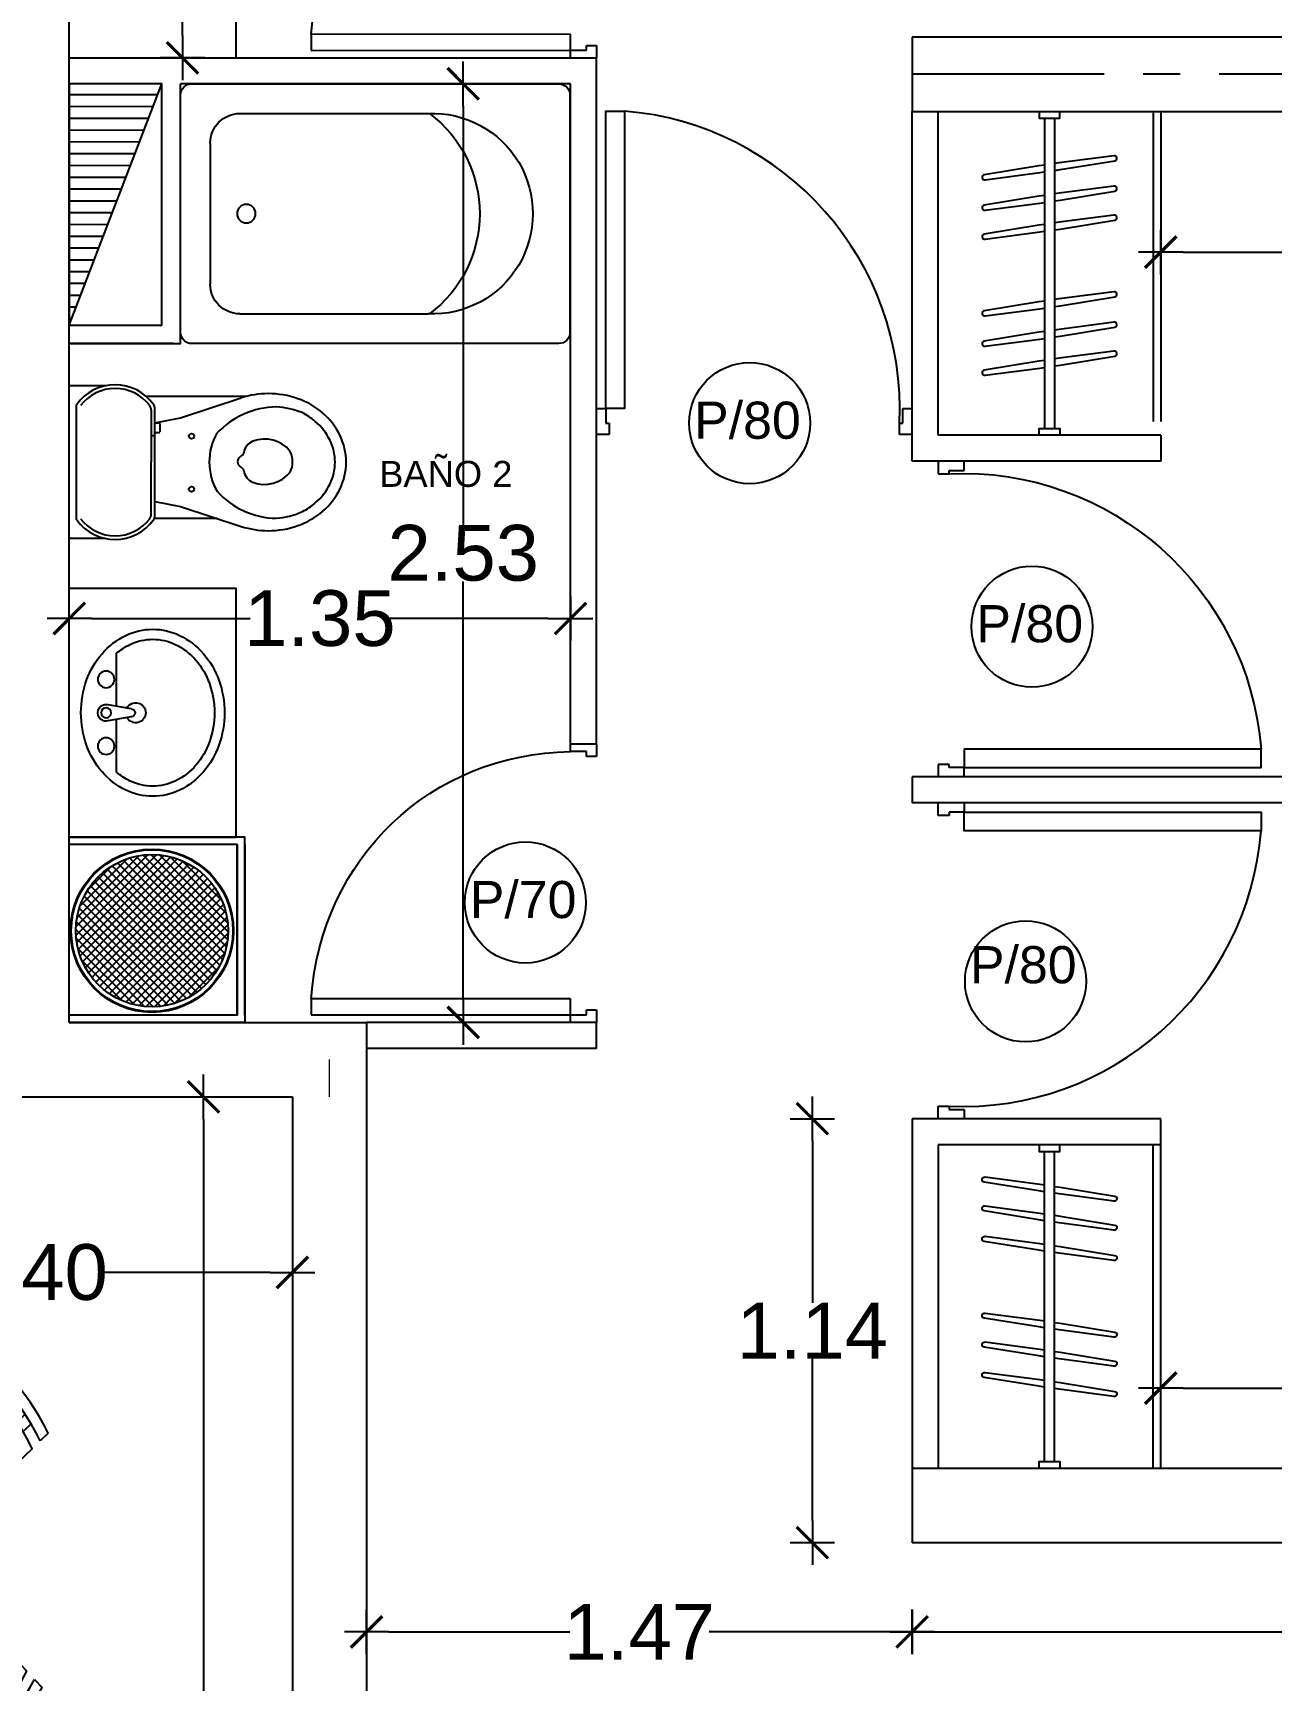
# Model space of a CAD drawing. Header units: millimetres. Extents: x 1217 to 2428, y 234 to 644.
# Drawn here: x 2359.741 to 2363.075, y 487.058 to 491.492 of the extents above; entities that cross this region are included whole.
import ezdxf

# ---------------------------------------------------------------- set-up
doc = ezdxf.new("R2010")
doc.units = ezdxf.units.MM
doc.linetypes.add('ACAD_ISO04W100', pattern=[30, 24, -3, 0, -3])
doc.layers.get('0').update_dxf_attribs({"lineweight": 5})
for name, color, linetype in [('0.1', 251, 'Continuous'), ('0.3', 6, 'Continuous'), ('ARTEFACTOS', 4, 'Continuous'), ('COTAS INTERIORES', 3, 'Continuous'), ('Ejes', 8, 'Continuous'), ('MURO', 5, 'Continuous'), ('muros', 7, 'Continuous'), ('PUERTAS', 2, 'Continuous'), ('SHAFT', 3, 'Continuous'), ('Texto', 1, 'Continuous')]:
    doc.layers.add(name, color=color, linetype=linetype)
doc.styles.add('INTERARQ', font='arial.ttf')
doc.styles.get("Standard").update_dxf_attribs({"font": 'arial.ttf'})
doc.dimstyles.new('ESCALA_1-50', dxfattribs={"dimtxt": 0.15, "dimasz": 0.06, "dimexe": 0.18, "dimexo": 0.0625, "dimgap": 0, "dimtad": 0, "dimtih": 1, "dimtoh": 1, "dimzin": 0, "dimdsep": 46, "dimtxsty": 'INTERARQ', "dimblk": 'DIMTICK', "dimcen": 0, "dimse1": 1, "dimse2": 1, "dimclrd": 256, "dimclre": 1, "dimclrt": 2, "dimadec": 0, "dimazin": 0, "dimtfac": 4.5, "dimtofl": 0, "dimtmove": 2, "dimatfit": 3, "dimldrblk": 'DIMTICK', "dimfxl": 1, "dimtolj": 1, "dimtzin": 0, "dimarcsym": 0})

# ---------------------------------------------------------------- blocks, each defined once
blk = doc.blocks.new('com')
at = {"layer": '0.1'}
for p, q in [((-0.3421, 0.6108), (-0.3209, 0.5896)), ((0.3209, 0.5896), (0.3421, 0.6108)), ((-0.3917, 0.5473), (-0.3705, 0.526)), ((-0.3449, 0.5429), (-0.3661, 0.5641)), ((-0.2997, 0.5684), (-0.1541, 0.4228)), ((0.1541, 0.4228), (0.2997, 0.5684)), ((0.3449, 0.5429), (0.3661, 0.5641)), ((0.3917, 0.5473), (0.3705, 0.526)), ((-0.5429, 0.3449), (-0.5641, 0.3661)), ((-0.5473, 0.3917), (-0.526, 0.3705)), ((0.5473, 0.3917), (0.526, 0.3705)), ((0.5429, 0.3449), (0.5641, 0.3661)), ((-0.5896, 0.3209), (-0.6108, 0.3421)), ((0.6108, 0.3421), (0.5896, 0.3209)), ((-0.4228, 0.1541), (-0.5684, 0.2997)), ((0.5684, 0.2997), (0.4228, 0.1541)), ((-0.5684, -0.2997), (-0.4228, -0.1541)), ((0.4228, -0.1541), (0.5684, -0.2997)), ((-0.6108, -0.3421), (-0.5896, -0.3209)), ((-0.5429, -0.3449), (-0.5641, -0.3661)), ((0.5429, -0.3449), (0.5641, -0.3661)), ((0.5896, -0.3209), (0.6108, -0.3421)), ((-0.5473, -0.3917), (-0.526, -0.3705)), ((0.5473, -0.3917), (0.526, -0.3705)), ((-0.1541, -0.4228), (-0.2997, -0.5684)), ((0.2997, -0.5684), (0.1541, -0.4228)), ((-0.3917, -0.5473), (-0.3705, -0.526)), ((0.3917, -0.5473), (0.3705, -0.526)), ((-0.3449, -0.5429), (-0.3661, -0.5641)), ((0.3449, -0.5429), (0.3661, -0.5641)), ((-0.3209, -0.5896), (-0.3421, -0.6108)), ((0.3421, -0.6108), (0.3209, -0.5896))]:
    blk.add_line(p, q, dxfattribs=at)
for radius in [0.45, 0.43]:
    blk.add_circle((0, 0), radius, dxfattribs=at)
for centre, start, end in [((-0.0616, 0.0616), 117.0547, 152.9453), ((-0.0404, 0.0404), 117.0547, 152.9453), ((0.0404, 0.0404), 27.0547, 62.9453), ((0.0616, 0.0616), 27.0547, 62.9453), ((-0.0192, 0.0192), 117.0547, 152.9453), ((0.0192, 0.0192), 27.0547, 62.9453), ((-0.0192, -0.0192), 207.0547, 242.9453), ((0.0192, -0.0192), 297.0547, 332.9453), ((-0.0616, -0.0616), 207.0547, 242.9453), ((-0.0404, -0.0404), 207.0547, 242.9453), ((0.0404, -0.0404), 297.0547, 332.9453), ((0.0616, -0.0616), 297.0547, 332.9453)]:
    blk.add_arc(centre, 0.6167, start, end, dxfattribs=at)
blk = doc.blocks.new('Van1-pla')
at = {"color": 8}
for p, q in [((-1.41, 37.99), (-2.71, 45.49)), ((0.99, 37.99), (2.29, 45.49)), ((-2.16, 42.32), (-18.03, 42.32)), ((17.6, 42.32), (1.74, 42.32))]:
    blk.add_line(p, q, dxfattribs=at)
blk.add_lwpolyline([(-25.21, 31.5, 0.112687), (-23.37, 23.44, 0.103282), (-17.89, 16.3, 0.092276), (-9.94, 11.68, 0.085761), (-0.21, 10, 0.085761), (9.52, 11.68, 0.092276), (17.47, 16.3, 0.103282), (22.95, 23.44, 0.112687), (24.79, 31.5, 0.112687), (22.95, 39.56, 0.103282), (17.47, 46.7, 0.092276), (9.52, 51.32, 0.085761), (-0.21, 53, 0.085761), (-9.94, 51.32, 0.092276), (-17.89, 46.7, 0.103282), (-23.37, 39.56, 0.112687)], format="xyb", close=True, dxfattribs=at)
for points in [[(-18.03, 42.32, 0.063934), (-20.67, 38.26, 0.112687), (-22.21, 31.5, 0.112687)], [(-22.21, 31.5, 0.112687), (-20.67, 24.74, 0.103282), (-15.93, 18.57, 0.092276), (-8.94, 14.51, 0.085761), (-0.21, 13, 0.085761), (8.51, 14.51, 0.092276), (15.51, 18.57, 0.103282), (20.25, 24.74, 0.112687), (21.79, 31.5, 0.112687), (20.25, 38.26, 0.063934), (17.6, 42.32, 0.092276)]]:
    blk.add_lwpolyline(points, format="xyb", dxfattribs=at)
for centre, radius in [((-10.21, 45.49), 2.5), ((-0.21, 45.49), 1.5), ((9.79, 45.49), 2.5)]:
    blk.add_circle(centre, radius, dxfattribs=at)
for centre, radius, start, end in [((-0.21, 45.49), 2.5, 340.3329, 199.6671), ((-0.21, 36.6), 3, 118.1824, 61.8176), ((-0.21, 37.99), 1.2, 180, 0)]:
    blk.add_arc(centre, radius, start, end, dxfattribs=at)
blk = doc.blocks.new('vmxvm')
at = {"layer": 'ARTEFACTOS'}
for p, q in [((384488.8948, 7753140.0279, 0), (384489.2744, 7753140.0279, 0)), ((384488.8149, 7753139.9479, 0), (384488.8149, 7753139.8085, 0)), ((384489.3543, 7753139.9479, 0), (384489.3543, 7753139.8085, 0)), ((384488.735, 7753139.8085, 0), (384488.735, 7753139.089, 0)), ((384488.8149, 7753139.8085, 0), (384488.8146, 7753139.4288, 0)), ((384489.3543, 7753139.8085, 0), (384489.3543, 7753139.441, 0)), ((384489.4342, 7753139.089, 0), (384489.4342, 7753139.8085, 0)), ((384488.765, 7753139.059, 0), (384489.4042, 7753139.059, 0))]:
    blk.add_line(p, q, dxfattribs=at)
at = {"layer": 'ARTEFACTOS', "elevation": 0}
blk.add_lwpolyline([(384489.4342, 7753139.8085), (384489.4342, 7753140.0778, 0.414214), (384489.4042, 7753140.1078), (384488.765, 7753140.1078, 0.414214), (384488.735, 7753140.0778), (384488.735, 7753139.8085)], format="xyb", dxfattribs=at)
at = {"layer": 'ARTEFACTOS'}
blk.add_circle((384489.0846, 7753139.9305, 0), 0.025, dxfattribs=at)
for centre, radius, start, end in [((384488.8948, 7753139.9479, 0), 0.0799, 90, 180), ((384489.2744, 7753139.9479, 0), 0.0799, 0, 90), ((384489.0846, 7753139.4288, 0), 0.27, 177.4079, 2.5921), ((384489.0846, 7753139.6386, 0), 0.3366, 216.7598, 323.2402), ((384488.765, 7753139.089, 0), 0.03, 180, 270), ((384489.4042, 7753139.089, 0), 0.03, 270, 0)]:
    blk.add_arc(centre, radius, start, end, dxfattribs=at)
blk = doc.blocks.new('wc')
at = {"layer": 'ARTEFACTOS', "color": 8}
for p, q in [((0.0667, 0.3584), (-0.0303, 0.3584)), ((0.4474, 0.3297), (0.1774, 0.3297)), ((0.2693, 0.2723), (0.4328, 0.3255)), ((-0.0104, -0.0028), (-0.0104, 0.3078)), ((0.1906, 0.2929), (0.1906, 0.1525)), ((0.2006, 0.0088), (0.2006, 0.2962)), ((0.2006, 0.2586), (0.2693, 0.2723)), ((0.2006, 0.2232), (0.1906, 0.2232)), ((0.2006, 0.2584), (0.2115, 0.2584)), ((0.2006, 0.2325), (0.2115, 0.2325)), ((0.2135, 0.2564), (0.2135, 0.2345)), ((0.1906, 0.0121), (0.1906, 0.1525)), ((0.2006, 0.0464), (0.2693, 0.0327)), ((0.1867, 0.0003), (0.1863, 0.0003)), ((0.3689, 0.0003), (0.1987, 0.0003)), ((0.2693, 0.0327), (0.4328, -0.0205)), ((0.0684, -0.0537), (-0.0303, -0.0537))]:
    blk.add_line(p, q, dxfattribs=at)
for centre in [(0.2994, 0.2224), (0.2994, 0.0796)]:
    blk.add_circle(centre, 0.00699, dxfattribs=at)
for centre, radius, start, end in [((0.0933, 0.2339), 0.1272, 35.4669, 144.5331), ((0.0933, 0.2339), 0.1172, 37.3062, 142.6938), ((0.5066, 0.0988), 0.2384, 90, 108.0194), ((0.5066, 0.0988), 0.2384, 70.5417, 90), ((0.5159, 0.125), 0.2106, 49.5378, 70.5417), ((0.1706, 0.2929), 0.02, 0, 37.3062), ((0.1806, 0.2962), 0.02, 0, 35.4669), ((0.5327, 0.0739), 0.2274, 91.2506, 136.4359), ((0.5124, 0.0619), 0.2399, 69.233, 86.3288), ((0.5159, 0.125), 0.1806, 49.5378, 63.1436), ((0.5301, 0.1418), 0.1886, 25.9026, 49.5378), ((0.2115, 0.2564), 0.002, 0, 90), ((0.2115, 0.2345), 0.002, 270, 0), ((0.5031, 0.1526), 0.156, 149.9827, 210.1211), ((0.5301, 0.1418), 0.1586, 25.9026, 49.5378), ((0.5522, 0.1525), 0.164, 0, 25.9026), ((0.5047, 0.167), 0.0658, 170.0192, 173.1517), ((0.4793, 0.1715), 0.0399, 110.9889, 170.0192), ((0.4966, 0.1263), 0.0883, 39.3794, 110.9889), ((0.5102, 0.1534), 0.0618, 333.0725, 27.908), ((0.5522, 0.1525), 0.1341, 0, 25.9026), ((0.4398, 0.1536), 0.0161, 125.934, 233.3996), ((0.4202, 0.1202), 0.0227, 32.2775, 64.0078), ((0.4202, 0.187), 0.0227, 296.4163, 327.7225), ((0.5522, 0.1525), 0.1341, 334.0974, 0), ((0.5522, 0.1525), 0.164, 334.0974, 0), ((0.5047, 0.1402), 0.0658, 186.8483, 189.9808), ((0.4793, 0.1357), 0.0399, 189.9808, 249.0111), ((0.4966, 0.1809), 0.0883, 249.0111, 321.1211), ((0.5301, 0.1632), 0.1586, 310.4622, 334.0974), ((0.5315, 0.2205), 0.2193, 221.8152, 269.0461), ((0.5301, 0.1632), 0.1886, 310.4622, 334.0974), ((0.1706, 0.0121), 0.02, 322.6938, 0), ((0.1806, 0.0088), 0.02, 324.5331, 0), ((0.5116, 0.2113), 0.2107, 274.4195, 294.2912), ((0.5159, 0.18), 0.2106, 289.4583, 310.4622), ((0.5159, 0.18), 0.1806, 297.1692, 310.4622), ((0.0933, 0.0711), 0.1272, 215.4669, 324.5331), ((0.0933, 0.0711), 0.1172, 217.3062, 322.6938), ((0.5066, 0.2062), 0.2384, 251.9806, 270), ((0.5066, 0.2062), 0.2384, 270, 289.4583)]:
    blk.add_arc(centre, radius, start, end, dxfattribs=at)
blk = doc.blocks.new('P80')
at = {"layer": 'PUERTAS'}
for p, q in [((-0.07, 0.825), (-0.07, 0.85)), ((0, 0.85), (0, 0.8162)), ((-0.03, 0.825), (-0.07, 0.825)), ((-0.03, 0.8162), (-0.03, 0.825)), ((0, 0.8162), (-0.03, 0.8162)), ((-0.07, 0.025), (-0.03, 0.025)), ((-0.07, 0), (-0.07, 0.025)), ((-0.03, 0.0338), (0, 0.0338)), ((-0.03, 0.025), (-0.03, 0.0338)), ((0, 0.0338), (0, 0))]:
    blk.add_line(p, q, dxfattribs=at)
blk.add_lwpolyline([(-0.87, 0.075), (-0.07, 0.075), (-0.07, 0.025), (-0.87, 0.025)], close=True, dxfattribs=at)
blk.add_arc((-0.0663, 0.0108), 0.8063, 87.4193, 175.4329, dxfattribs=at)
blk = doc.blocks.new('DFDFDFDFDDFGGG')
at = {"layer": 'PUERTAS'}
for p, q in [((381629.6763, 7752659.5205), (381629.6427, 7752659.5205)), ((381629.6629, 7752659.4936), (381629.6763, 7752659.4936)), ((381629.6629, 7752659.4505), (381629.6629, 7752659.4936)), ((381629.6763, 7752659.4936), (381629.6763, 7752659.5205)), ((381630.359, 7752659.5205), (381630.359, 7752659.4936)), ((381630.3927, 7752659.5205), (381630.359, 7752659.5205)), ((381630.359, 7752659.4936), (381630.3725, 7752659.4936)), ((381630.3725, 7752659.4936), (381630.3725, 7752659.4505)), ((381629.6427, 7752659.4505), (381629.6629, 7752659.4505)), ((381629.6628, 7752658.7508), (381629.6629, 7752659.4505)), ((381629.6629, 7752659.4505), (381629.7061, 7752659.4505)), ((381629.7061, 7752659.4505), (381629.706, 7752658.7508)), ((381630.3725, 7752659.4505), (381630.3927, 7752659.4505)), ((381629.706, 7752658.7508), (381629.6628, 7752658.7508))]:
    blk.add_line(p, q, dxfattribs=at)
blk.add_ellipse((381629.5787, 7752659.5294), major_axis=(-0.6336, 0.5233), ratio=0.91419, start_param=2.378631, end_param=3.775075, dxfattribs=at)
blk = doc.blocks.new('DIMTICK')
at = {"color": 1}
for p, q in [((0, 1), (0, -1)), ((-1, 0), (1, 0))]:
    blk.add_line(p, q, dxfattribs=at)
at = {"color": 3, "const_width": 0.141}
blk.add_lwpolyline([(0.707, 0.707), (-0.707, -0.707)], dxfattribs=at)
blk = doc.blocks.new('*D345')
at = {"layer": 'COTAS INTERIORES', "lineweight": -2, "ltscale": 3, "transparency": 16777216}
for p, q in [((2359.0974, 488.1557), (2359.5509, 488.1557)), ((2360.3794, 488.1557), (2359.9259, 488.1557))]:
    blk.add_line(p, q, dxfattribs=at)
at = {"layer": 'Defpoints', "color": 0, "ltscale": 3, "transparency": 16777216}
for p in [(2359.0374, 488.6285), (2360.4394, 488.6285), (2360.4394, 488.1557)]:
    blk.add_point(p, dxfattribs=at)
at = {"layer": 'COTAS INTERIORES', "lineweight": -2, "ltscale": 3, "transparency": 16777216, "xscale": 0.06, "yscale": 0.06, "zscale": 0.06, "rotation": 180}
blk.add_blockref('DIMTICK', (2359.0374, 488.1557), dxfattribs=at)
at = {"layer": 'COTAS INTERIORES', "lineweight": -2, "ltscale": 3, "transparency": 16777216, "xscale": 0.06, "yscale": 0.06, "zscale": 0.06}
blk.add_blockref('DIMTICK', (2360.4394, 488.1557), dxfattribs=at)
at = {"layer": 'COTAS INTERIORES', "color": 2, "ltscale": 3, "transparency": 16777216, "insert": (2359.7384, 488.1557), "char_height": 0.15, "attachment_point": 5, "style": 'INTERARQ'}
blk.add_mtext('\\A1;1.40', dxfattribs=at)
blk = doc.blocks.new('*D349')
at = {"layer": 'COTAS INTERIORES', "lineweight": -2, "ltscale": 3, "transparency": 16777216}
for p, q in [((2360.1997, 488.5685), (2360.1997, 486.5049)), ((2360.1997, 484.2881), (2360.1997, 486.3517))]:
    blk.add_line(p, q, dxfattribs=at)
at = {"layer": 'Defpoints', "color": 0, "ltscale": 3, "transparency": 16777216}
for p in [(2360.4394, 488.6285, 0), (2360.1997, 484.2281), (2360.4394, 484.2281, 0)]:
    blk.add_point(p, dxfattribs=at)
at = {"layer": 'COTAS INTERIORES', "lineweight": -2, "ltscale": 3, "transparency": 16777216, "xscale": 0.06, "yscale": 0.06, "zscale": 0.06}
for p, rotation in [((2360.1997, 488.6285), 90), ((2360.1997, 484.2281), 270)]:
    blk.add_blockref('DIMTICK', p, dxfattribs=dict(at, rotation=rotation))
at = {"layer": 'COTAS INTERIORES', "color": 2, "ltscale": 3, "transparency": 16777216, "insert": (2360.1997, 486.4283), "char_height": 0.15, "attachment_point": 5, "style": 'INTERARQ'}
blk.add_mtext('\\A1;4.40', dxfattribs=at)
blk = doc.blocks.new('*D363')
at = {"layer": 'COTAS INTERIORES', "lineweight": -2, "ltscale": 3, "transparency": 16777216}
for p, q in [((2360.1434, 493.8651), (2360.1434, 492.7517)), ((2360.1434, 491.4851), (2360.1434, 492.5985))]:
    blk.add_line(p, q, dxfattribs=at)
at = {"layer": 'Defpoints', "color": 0, "ltscale": 3, "transparency": 16777216}
for p in [(2360.0631, 493.9251, 0), (2360.1434, 493.9251), (2360.0631, 491.4251, 0)]:
    blk.add_point(p, dxfattribs=at)
at = {"layer": 'COTAS INTERIORES', "lineweight": -2, "ltscale": 3, "transparency": 16777216, "xscale": 0.06, "yscale": 0.06, "zscale": 0.06}
for p, rotation in [((2360.1434, 493.9251), 90), ((2360.1434, 491.4251), 270)]:
    blk.add_blockref('DIMTICK', p, dxfattribs=dict(at, rotation=rotation))
at = {"layer": 'COTAS INTERIORES', "color": 2, "ltscale": 3, "transparency": 16777216, "insert": (2360.1434, 492.6751), "char_height": 0.15, "attachment_point": 5, "style": 'INTERARQ'}
blk.add_mtext('\\A1;2.50', dxfattribs=at)
blk = doc.blocks.new('*D369')
at = {"layer": 'COTAS INTERIORES', "lineweight": -2, "ltscale": 3, "transparency": 16777216}
for p, q in [((2362.8382, 490.9022), (2363.9221, 490.9022)), ((2365.3985, 490.9022), (2364.3146, 490.9022))]:
    blk.add_line(p, q, dxfattribs=at)
at = {"layer": 'Defpoints', "color": 0, "ltscale": 3, "transparency": 16777216}
for p in [(2365.4585, 490.9022), (2365.4585, 490.6386, 0), (2362.7782, 490.4466, 0)]:
    blk.add_point(p, dxfattribs=at)
at = {"layer": 'COTAS INTERIORES', "lineweight": -2, "ltscale": 3, "transparency": 16777216, "xscale": 0.06, "yscale": 0.06, "zscale": 0.06, "rotation": 180}
blk.add_blockref('DIMTICK', (2362.7782, 490.9022), dxfattribs=at)
at = {"layer": 'COTAS INTERIORES', "lineweight": -2, "ltscale": 3, "transparency": 16777216, "xscale": 0.06, "yscale": 0.06, "zscale": 0.06}
blk.add_blockref('DIMTICK', (2365.4585, 490.9022), dxfattribs=at)
at = {"layer": 'COTAS INTERIORES', "color": 2, "ltscale": 3, "transparency": 16777216, "insert": (2364.1183, 490.9022), "char_height": 0.15, "attachment_point": 5, "style": 'INTERARQ'}
blk.add_mtext('\\A1;2.68', dxfattribs=at)
blk = doc.blocks.new('*D371')
at = {"layer": 'COTAS INTERIORES', "lineweight": -2, "ltscale": 3, "transparency": 16777216}
for p, q in [((2362.8382, 487.8443), (2363.9221, 487.8443)), ((2365.3985, 487.8443), (2364.3146, 487.8443))]:
    blk.add_line(p, q, dxfattribs=at)
at = {"layer": 'Defpoints', "color": 0, "ltscale": 3, "transparency": 16777216}
for p in [(2365.4585, 488.6807, 0), (2362.7782, 488.6066, 0), (2365.4585, 487.8443)]:
    blk.add_point(p, dxfattribs=at)
at = {"layer": 'COTAS INTERIORES', "lineweight": -2, "ltscale": 3, "transparency": 16777216, "xscale": 0.06, "yscale": 0.06, "zscale": 0.06, "rotation": 180}
blk.add_blockref('DIMTICK', (2362.7782, 487.8443), dxfattribs=at)
at = {"layer": 'COTAS INTERIORES', "lineweight": -2, "ltscale": 3, "transparency": 16777216, "xscale": 0.06, "yscale": 0.06, "zscale": 0.06}
blk.add_blockref('DIMTICK', (2365.4585, 487.8443), dxfattribs=at)
at = {"layer": 'COTAS INTERIORES', "color": 2, "ltscale": 3, "transparency": 16777216, "insert": (2364.1183, 487.8443), "char_height": 0.15, "attachment_point": 5, "style": 'INTERARQ'}
blk.add_mtext('\\A1;2.68', dxfattribs=at)
blk = doc.blocks.new('*D372')
at = {"layer": 'COTAS INTERIORES', "lineweight": -2, "ltscale": 3, "transparency": 16777216}
for p, q in [((2364.5183, 487.3681), (2364.5183, 486.0245)), ((2364.5183, 484.5277), (2364.5183, 485.8713))]:
    blk.add_line(p, q, dxfattribs=at)
at = {"layer": 'Defpoints', "color": 0, "ltscale": 3, "transparency": 16777216}
for p in [(2362.6673, 487.4281, 0), (2364.5183, 484.4677), (2364.5453, 484.4677, 0)]:
    blk.add_point(p, dxfattribs=at)
at = {"layer": 'COTAS INTERIORES', "lineweight": -2, "ltscale": 3, "transparency": 16777216, "xscale": 0.06, "yscale": 0.06, "zscale": 0.06}
for p, rotation in [((2364.5183, 487.4281), 90), ((2364.5183, 484.4677), 270)]:
    blk.add_blockref('DIMTICK', p, dxfattribs=dict(at, rotation=rotation))
at = {"layer": 'COTAS INTERIORES', "color": 2, "ltscale": 3, "transparency": 16777216, "insert": (2364.5183, 485.9479), "char_height": 0.15, "attachment_point": 5, "style": 'INTERARQ'}
blk.add_mtext('\\A1;2.96', dxfattribs=at)
blk = doc.blocks.new('*D378')
at = {"layer": 'COTAS INTERIORES', "lineweight": -2, "ltscale": 3, "transparency": 16777216}
for p, q in [((2362.1685, 487.1881), (2363.6085, 487.1881)), ((2365.4384, 487.1881), (2363.9984, 487.1881))]:
    blk.add_line(p, q, dxfattribs=at)
at = {"layer": 'Defpoints', "color": 0, "ltscale": 3, "transparency": 16777216}
for p in [(2362.1085, 487.4281, 0), (2365.4984, 487.4281, 0), (2365.4984, 487.1881)]:
    blk.add_point(p, dxfattribs=at)
at = {"layer": 'COTAS INTERIORES', "lineweight": -2, "ltscale": 3, "transparency": 16777216, "xscale": 0.06, "yscale": 0.06, "zscale": 0.06, "rotation": 180}
blk.add_blockref('DIMTICK', (2362.1085, 487.1881), dxfattribs=at)
at = {"layer": 'COTAS INTERIORES', "lineweight": -2, "ltscale": 3, "transparency": 16777216, "xscale": 0.06, "yscale": 0.06, "zscale": 0.06}
blk.add_blockref('DIMTICK', (2365.4984, 487.1881), dxfattribs=at)
at = {"layer": 'COTAS INTERIORES', "color": 2, "ltscale": 3, "transparency": 16777216, "insert": (2363.8034, 487.1881), "char_height": 0.15, "attachment_point": 5, "style": 'INTERARQ'}
blk.add_mtext('\\A1;3.39', dxfattribs=at)
blk = doc.blocks.new('*D379')
at = {"layer": 'COTAS INTERIORES', "lineweight": -2, "ltscale": 3, "transparency": 16777216}
for p, q in [((2360.6994, 487.1881), (2361.1862, 487.1881)), ((2362.0485, 487.1881), (2361.5617, 487.1881))]:
    blk.add_line(p, q, dxfattribs=at)
at = {"layer": 'Defpoints', "color": 0, "ltscale": 3, "transparency": 16777216}
for p in [(2360.6394, 488.5598, 0), (2362.1085, 487.4281, 0), (2360.6394, 487.1881)]:
    blk.add_point(p, dxfattribs=at)
at = {"layer": 'COTAS INTERIORES', "lineweight": -2, "ltscale": 3, "transparency": 16777216, "xscale": 0.06, "yscale": 0.06, "zscale": 0.06, "rotation": 180}
blk.add_blockref('DIMTICK', (2360.6394, 487.1881), dxfattribs=at)
at = {"layer": 'COTAS INTERIORES', "lineweight": -2, "ltscale": 3, "transparency": 16777216, "xscale": 0.06, "yscale": 0.06, "zscale": 0.06}
blk.add_blockref('DIMTICK', (2362.1085, 487.1881), dxfattribs=at)
at = {"layer": 'COTAS INTERIORES', "color": 2, "ltscale": 3, "transparency": 16777216, "insert": (2361.3739, 487.1881), "char_height": 0.15, "attachment_point": 5, "style": 'INTERARQ'}
blk.add_mtext('\\A1;1.47', dxfattribs=at)
blk = doc.blocks.new('*D380')
at = {"layer": 'COTAS INTERIORES', "lineweight": -2, "ltscale": 3, "transparency": 16777216}
for p, q in [((2361.8398, 488.5095), (2361.8398, 488.0741)), ((2361.8398, 487.4881), (2361.8398, 487.9235))]:
    blk.add_line(p, q, dxfattribs=at)
at = {"layer": 'Defpoints', "color": 0, "ltscale": 3, "transparency": 16777216}
for p in [(2361.8398, 488.5695), (2362.1085, 488.5695, 0), (2362.1085, 487.4281, 0)]:
    blk.add_point(p, dxfattribs=at)
at = {"layer": 'COTAS INTERIORES', "lineweight": -2, "ltscale": 3, "transparency": 16777216, "xscale": 0.06, "yscale": 0.06, "zscale": 0.06}
for p, rotation in [((2361.8398, 488.5695), 90), ((2361.8398, 487.4281), 270)]:
    blk.add_blockref('DIMTICK', p, dxfattribs=dict(at, rotation=rotation))
at = {"layer": 'COTAS INTERIORES', "color": 2, "ltscale": 3, "transparency": 16777216, "insert": (2361.8398, 487.9988), "char_height": 0.15, "attachment_point": 5, "style": 'INTERARQ'}
blk.add_mtext('\\A1;1.14', dxfattribs=at)
blk = doc.blocks.new('*D381')
at = {"layer": 'COTAS INTERIORES', "lineweight": -2, "ltscale": 3, "transparency": 16777216}
for p, q in [((2359.8985, 489.916), (2360.3252, 489.916)), ((2361.1285, 489.916), (2360.7018, 489.916))]:
    blk.add_line(p, q, dxfattribs=at)
at = {"layer": 'Defpoints', "color": 0, "ltscale": 3, "transparency": 16777216}
for p in [(2359.8385, 489.9989, 0), (2361.1885, 489.9989, 0), (2359.8385, 489.916)]:
    blk.add_point(p, dxfattribs=at)
at = {"layer": 'COTAS INTERIORES', "lineweight": -2, "ltscale": 3, "transparency": 16777216, "xscale": 0.06, "yscale": 0.06, "zscale": 0.06, "rotation": 180}
blk.add_blockref('DIMTICK', (2359.8385, 489.916), dxfattribs=at)
at = {"layer": 'COTAS INTERIORES', "lineweight": -2, "ltscale": 3, "transparency": 16777216, "xscale": 0.06, "yscale": 0.06, "zscale": 0.06}
blk.add_blockref('DIMTICK', (2361.1885, 489.916), dxfattribs=at)
at = {"layer": 'COTAS INTERIORES', "color": 2, "ltscale": 3, "transparency": 16777216, "insert": (2360.5135, 489.916), "char_height": 0.15, "attachment_point": 5, "style": 'INTERARQ'}
blk.add_mtext('\\A1;1.35', dxfattribs=at)
blk = doc.blocks.new('*D382')
at = {"layer": 'COTAS INTERIORES', "lineweight": -2, "ltscale": 3, "transparency": 16777216}
for p, q in [((2360.8996, 491.2952), (2360.8996, 490.1685)), ((2360.8996, 488.8885), (2360.8996, 490.0152))]:
    blk.add_line(p, q, dxfattribs=at)
at = {"layer": 'Defpoints', "color": 0, "ltscale": 3, "transparency": 16777216}
for p in [(2360.3998, 491.3552, 0), (2360.3525, 488.8285, 0), (2360.8996, 488.8285)]:
    blk.add_point(p, dxfattribs=at)
at = {"layer": 'COTAS INTERIORES', "lineweight": -2, "ltscale": 3, "transparency": 16777216, "xscale": 0.06, "yscale": 0.06, "zscale": 0.06}
for p, rotation in [((2360.8996, 491.3552), 90), ((2360.8996, 488.8285), 270)]:
    blk.add_blockref('DIMTICK', p, dxfattribs=dict(at, rotation=rotation))
at = {"layer": 'COTAS INTERIORES', "color": 2, "ltscale": 3, "transparency": 16777216, "insert": (2360.8996, 490.0918), "char_height": 0.15, "attachment_point": 5, "style": 'INTERARQ'}
blk.add_mtext('\\A1;2.53', dxfattribs=at)

msp = doc.modelspace()

# ---------------------------------------------------------------- hatches: boundary and pattern name
at = {"layer": '0.1'}
h = msp.add_hatch(dxfattribs=at)
h.set_pattern_fill('ANSI37', color=256, scale=0.005, angle=-180, style=0)
h.set_pattern_definition([(225, (2330.128191, 504.101485), (0.011225237, -0.011225237), []), (315, (2330.128191, 504.101485), (0.011225237, 0.011225237), [])])
h.paths.add_polyline_path([(2360.26624, 489.0755, -0.0189559), (2360.26566, 489.05997), (2359.85682, 489.06014, -0.0187556), (2359.85625, 489.0755, -1)])
h.paths.add_polyline_path([(2360.26566, 489.05997, -0.0963417), (2360.24494, 488.98449), (2359.87756, 488.98449, -0.0965438), (2359.85682, 489.06014)])
h.paths.add_polyline_path([(2360.24494, 488.98449, -0.6205603), (2359.87756, 488.98449)])
at = {"layer": 'SHAFT'}
h = msp.add_hatch(dxfattribs=at)
h.set_pattern_fill('ANSI31', color=256, scale=0.01, angle=-225, style=0)
h.set_pattern_definition([(180, (7755470.987486, -384090.6118), (-4e-17, -0.03174976396298), [])])
h.paths.add_polyline_path([(2359.83841, 491.35522), (2359.83841, 490.70599), (2360.08811, 491.35522)])

# ---------------------------------------------------------------- linework, layer by layer
at = {"ltscale": 3}
msp.add_line((2360.53938, 488.62855, 0), (2360.53938, 488.72856, 0), dxfattribs=at)
at = {"ltscale": 3, "elevation": 0}
msp.add_lwpolyline([(2359.83841, 491.35522), (2360.08811, 491.35522), (2360.08811, 490.70599), (2359.83841, 490.70599)], close=True, dxfattribs=at)
at = {"layer": '0.1', "elevation": 0}
for points in [[(2359.8384, 491.42514), (2360.28787, 491.42514), (2360.28787, 492.42434), (2359.8384, 492.42434)], [(2359.83841, 489.32762), (2360.28788, 489.32762), (2360.28788, 489.99683), (2359.83841, 489.99683)], [(2360.31097, 488.84856), (2360.31097, 489.32762), (2359.83843, 489.32762)], [(2360.29097, 489.30762), (2360.29097, 488.84856), (2359.83843, 488.84856)], [(2360.31097, 489.30762), (2360.31097, 488.82856), (2359.83843, 488.82856)], [(2360.29097, 488.84856), (2360.29097, 489.30762), (2359.83843, 489.30762)]]:
    msp.add_lwpolyline(points, dxfattribs=at)
at = {"layer": '0.1', "linetype": 'ByBlock', "elevation": 0}
msp.add_lwpolyline([(2359.83841, 490.70599), (2360.08811, 491.35522)], dxfattribs=at)
at = {"layer": '0.1'}
for radius in [0.21974, 0.2175, 0.205]:
    msp.add_circle((2360.06125, 489.0755, 0), radius, dxfattribs=at)
at = {"layer": '0.3'}
for p, q in [((2361.25848, 489.57767, 0), (2361.25848, 491.4252, 0)), ((2361.18848, 489.57767, 0), (2361.18848, 491.35522, 0)), ((2362.10853, 490.33946, 0), (2362.10853, 491.28085, 0)), ((2362.17853, 490.40946, 0), (2362.17853, 491.28085, 0)), ((2362.7782, 490.40946, 0), (2362.17853, 490.40946, 0)), ((2362.7782, 490.40946, 0), (2362.7782, 490.33946, 0)), ((2362.7782, 490.33946, 0), (2362.10853, 490.33946, 0)), ((2361.25851, 488.75856, 0), (2361.25851, 488.82856, 0)), ((2362.7782, 488.56947, 0), (2362.10821, 488.56947, 0)), ((2362.10853, 488.56947, 0), (2362.10853, 487.62812, 0)), ((2362.7782, 488.49947, 0), (2362.7782, 488.56947, 0)), ((2362.17853, 488.49947, 0), (2362.17856, 487.62812, 0)), ((2362.7782, 488.49947, 0), (2362.17853, 488.49947, 0))]:
    msp.add_line(p, q, dxfattribs=at)
at = {"layer": '0.3', "elevation": 0}
for points in [[(2359.8384, 491.42514), (2361.25848, 491.42519)], [(2359.83841, 490.65605), (2360.13805, 490.65605), (2360.13805, 491.35522)], [(2359.83841, 491.35522), (2359.83841, 490.70599), (2360.08811, 490.70599), (2360.08811, 491.35522), (2359.83841, 491.35522)], [(2361.18848, 491.35522), (2360.13805, 491.35522)], [(2360.11816, 490.65605), (2359.83841, 490.65605)], [(2361.25851, 489.57767), (2361.1885, 489.57767)], [(2362.10853, 489.48947), (2362.10853, 489.41947)], [(2365.49849, 489.48947), (2362.10853, 489.48947)], [(2365.49849, 489.41947), (2362.10853, 489.41947)], [(2361.25851, 488.82856), (2360.63937, 488.82856)], [(2361.25851, 488.75856), (2360.63937, 488.75856)], [(2361.25851, 488.75855), (2361.18851, 488.75855)]]:
    msp.add_lwpolyline(points, dxfattribs=at)
at = {"layer": 'ARTEFACTOS'}
for p, q in [((2362.4648, 491.26252, 0), (2362.4648, 490.42779, 0)), ((2362.4923, 491.26252, 0), (2362.4923, 490.42779, 0)), ((2362.4648, 487.64645, 0), (2362.4648, 488.48114, 0)), ((2362.4923, 487.64645, 0), (2362.4923, 488.48114, 0))]:
    msp.add_line(p, q, dxfattribs=at)
at = {"layer": 'ARTEFACTOS', "elevation": 0}
for points in [[(2362.451, 491.28085), (2362.451, 491.26252), (2362.506, 491.26252), (2362.506, 491.28085)], [(2362.451, 491.28085), (2362.451, 491.26252), (2362.506, 491.26252), (2362.506, 491.28085)], [(2362.7582, 491.28085), (2362.7582, 490.44666)], [(2362.7782, 491.28085), (2362.7782, 490.44666)], [(2362.45105, 490.40946), (2362.45105, 490.42779), (2362.50605, 490.42779), (2362.50605, 490.40946)], [(2362.45105, 490.40946), (2362.45105, 490.42779), (2362.50605, 490.42779), (2362.50605, 490.40946)], [(2362.45105, 488.49947), (2362.45105, 488.48114), (2362.50605, 488.48114), (2362.50605, 488.49947)], [(2362.45105, 488.49947), (2362.45105, 488.48114), (2362.50605, 488.48114), (2362.50605, 488.49947)], [(2362.7582, 487.62812), (2362.7582, 488.49947)], [(2362.7782, 487.62812), (2362.7782, 488.49947)], [(2362.451, 487.62812), (2362.451, 487.64645), (2362.506, 487.64645), (2362.506, 487.62812)], [(2362.451, 487.62812), (2362.451, 487.64645), (2362.506, 487.64645), (2362.506, 487.62812)]]:
    msp.add_lwpolyline(points, dxfattribs=at)
for points in [[(2362.4648, 491.13647), (2362.45001, 491.13429), (2362.30288, 491.11032, 0.9860188), (2362.30488, 491.09672), (2362.45268, 491.11616), (2362.4648, 491.11794)], [(2362.4648, 491.13647), (2362.45001, 491.13429), (2362.30288, 491.11032, 0.9860188), (2362.30488, 491.09672), (2362.45268, 491.11616), (2362.4648, 491.11794)], [(2362.4923, 491.12199), (2362.50709, 491.12417), (2362.65422, 491.14814, 0.9860188), (2362.65222, 491.16174), (2362.50442, 491.1423), (2362.4923, 491.14052)], [(2362.4923, 491.12199), (2362.50709, 491.12417), (2362.65422, 491.14814, 0.9860188), (2362.65222, 491.16174), (2362.50442, 491.1423), (2362.4923, 491.14052)], [(2362.4648, 491.05467), (2362.45001, 491.05249), (2362.30288, 491.02852, 0.9860188), (2362.30488, 491.01492), (2362.45268, 491.03436), (2362.4648, 491.03614)], [(2362.4923, 491.04019), (2362.50709, 491.04236), (2362.65422, 491.06634, 0.9860188), (2362.65222, 491.07994), (2362.50442, 491.0605), (2362.4923, 491.05872)], [(2362.4923, 490.96223), (2362.50709, 490.96441), (2362.65422, 490.98838, 0.9860188), (2362.65222, 491.00198), (2362.50442, 490.98255), (2362.4923, 490.98076)], [(2362.4648, 490.97672), (2362.45001, 490.97454), (2362.30288, 490.95057, 0.9860188), (2362.30488, 490.93696), (2362.45268, 490.9564), (2362.4648, 490.95819)], [(2362.4923, 490.75575), (2362.50709, 490.75793), (2362.65422, 490.7819, 0.9860188), (2362.65222, 490.79551), (2362.50442, 490.77607), (2362.4923, 490.77428)], [(2362.4923, 490.75575), (2362.50709, 490.75793), (2362.65422, 490.7819, 0.9860188), (2362.65222, 490.79551), (2362.50442, 490.77607), (2362.4923, 490.77428)], [(2362.4648, 490.77024), (2362.45001, 490.76806), (2362.30288, 490.74409, 0.9860188), (2362.30488, 490.73048), (2362.45268, 490.74992), (2362.4648, 490.75171)], [(2362.4648, 490.77024), (2362.45001, 490.76806), (2362.30288, 490.74409, 0.9860188), (2362.30488, 490.73048), (2362.45268, 490.74992), (2362.4648, 490.75171)], [(2362.4923, 490.67395), (2362.50709, 490.67613), (2362.65422, 490.7001, 0.9860188), (2362.65222, 490.7137), (2362.50442, 490.69427), (2362.4923, 490.69248)], [(2362.4648, 490.68844), (2362.45001, 490.68626), (2362.30288, 490.66229, 0.9860188), (2362.30488, 490.64868), (2362.45268, 490.66812), (2362.4648, 490.6699)], [(2362.4648, 490.61048), (2362.45001, 490.6083), (2362.30288, 490.58433, 0.9860188), (2362.30488, 490.57073), (2362.45268, 490.59017), (2362.4648, 490.59195)], [(2362.4923, 490.596), (2362.50709, 490.59818), (2362.65422, 490.62215, 0.9860188), (2362.65222, 490.63575), (2362.50442, 490.61631), (2362.4923, 490.61453)], [(2362.4648, 488.37285), (2362.45001, 488.37503), (2362.30288, 488.399, -0.9860188), (2362.30488, 488.4126), (2362.45268, 488.39317), (2362.4648, 488.39138)], [(2362.4923, 488.38734), (2362.50709, 488.38516), (2362.65422, 488.36119, -0.9860188), (2362.65222, 488.34758), (2362.50442, 488.36702), (2362.4923, 488.36881)], [(2362.4648, 488.2949), (2362.45001, 488.29708), (2362.30288, 488.32105, -0.9860188), (2362.30488, 488.33465), (2362.45268, 488.31521), (2362.4648, 488.31343)], [(2362.4923, 488.30938), (2362.50709, 488.3072), (2362.65422, 488.28323, -0.9860188), (2362.65222, 488.26963), (2362.50442, 488.28907), (2362.4923, 488.29085)], [(2362.4648, 488.2131), (2362.45001, 488.21527), (2362.30288, 488.23925, -0.9860188), (2362.30488, 488.25285), (2362.45268, 488.23341), (2362.4648, 488.23163)], [(2362.4648, 488.2131), (2362.45001, 488.21527), (2362.30288, 488.23925, -0.9860188), (2362.30488, 488.25285), (2362.45268, 488.23341), (2362.4648, 488.23163)], [(2362.4923, 488.22758), (2362.50709, 488.2254), (2362.65422, 488.20143, -0.9860188), (2362.65222, 488.18783), (2362.50442, 488.20727), (2362.4923, 488.20905)], [(2362.4923, 488.22758), (2362.50709, 488.2254), (2362.65422, 488.20143, -0.9860188), (2362.65222, 488.18783), (2362.50442, 488.20727), (2362.4923, 488.20905)], [(2362.4648, 488.00662), (2362.45001, 488.0088), (2362.30288, 488.03277, -0.9860188), (2362.30488, 488.04637), (2362.45268, 488.02693), (2362.4648, 488.02515)], [(2362.4923, 488.0211), (2362.50709, 488.01892), (2362.65422, 487.99495, -0.9860188), (2362.65222, 487.98135), (2362.50442, 488.00079), (2362.4923, 488.00257)], [(2362.4648, 487.92866), (2362.45001, 487.93084), (2362.30288, 487.95481, -0.9860188), (2362.30488, 487.96842), (2362.45268, 487.94898), (2362.4648, 487.94719)], [(2362.4923, 487.94315), (2362.50709, 487.94097), (2362.65422, 487.917, -0.9860188), (2362.65222, 487.9034), (2362.50442, 487.92283), (2362.4923, 487.92462)], [(2362.4648, 487.84686), (2362.45001, 487.84904), (2362.30288, 487.87301, -0.9860188), (2362.30488, 487.88661), (2362.45268, 487.86718), (2362.4648, 487.86539)], [(2362.4648, 487.84686), (2362.45001, 487.84904), (2362.30288, 487.87301, -0.9860188), (2362.30488, 487.88661), (2362.45268, 487.86718), (2362.4648, 487.86539)], [(2362.4923, 487.86135), (2362.50709, 487.85917), (2362.65422, 487.8352, -0.9860188), (2362.65222, 487.82159), (2362.50442, 487.84103), (2362.4923, 487.84281)], [(2362.4923, 487.86135), (2362.50709, 487.85917), (2362.65422, 487.8352, -0.9860188), (2362.65222, 487.82159), (2362.50442, 487.84103), (2362.4923, 487.84281)]]:
    msp.add_lwpolyline(points, format="xyb", dxfattribs=at)
at = {"layer": 'Ejes', "linetype": 'ACAD_ISO04W100', "ltscale": 0.035, "elevation": 0}
msp.add_lwpolyline([(2369.52562, 491.38083), (2362.10848, 491.38083)], dxfattribs=at)
at = {"layer": 'muros'}
for p, q in [((2359.83841, 488.82856, 0), (2359.83841, 493.92516, 0)), ((2359.83841, 488.82856, 0), (2360.63937, 488.82856, 0)), ((2360.63938, 488.82856, 0), (2360.63938, 484.22816, 0)), ((2360.43938, 488.62855, 0), (2360.43938, 484.22816, 0))]:
    msp.add_line(p, q, dxfattribs=at)
at = {"layer": 'muros', "elevation": 0}
for points in [[(2362.10848, 491.48085), (2362.10848, 491.28085), (2365.49834, 491.28084), (2365.49834, 491.48084), (2365.08838, 491.48085)], [(2364.88838, 491.48085), (2362.10848, 491.48085)], [(2359.03744, 488.82855), (2359.03744, 488.62856), (2360.43937, 488.62855)], [(2365.49844, 487.62803), (2362.10848, 487.62811)], [(2362.10848, 487.62811), (2362.10848, 487.42813)], [(2365.49841, 487.42813), (2362.10848, 487.42813)]]:
    msp.add_lwpolyline(points, dxfattribs=at)
at = {"layer": 'Texto'}
for centre in [(2361.67108, 490.44183, 0), (2362.43135, 489.89403, 0), (2361.06689, 489.15152), (2362.41397, 488.93897, 0)]:
    msp.add_circle(centre, 0.16297, dxfattribs=at)

# ---------------------------------------------------------------- block references
at = {"layer": '0.1'}
for name, p, xscale, yscale, zscale, rotation in [('DFDFDFDFDDFGGG', (-7741123.57358, -380686.58758, 0), -0.9988165753526749, 0.9988165753526749, 0.9988165753526749, 270), ('Van1-pla', (2360.34642, 489.66032, 0), -0.008989348791202377, 0.008989348791202377, 0.008989348791202377, 90), ('DFDFDFDFDDFGGG', (-7741123.57369, -380689.18421, 0), -0.9988165753526749, 0.9988165753526749, 0.9988165753526749, 270)]:
    msp.add_blockref(name, p, dxfattribs=dict(at, xscale=xscale, yscale=yscale, zscale=zscale, rotation=rotation))
at = {"layer": '0.1', "extrusion": (0, 0, -1), "xscale": -0.9988165753526749, "yscale": 0.9988165753526749, "zscale": -0.9988165753526749}
msp.add_blockref('wc', (-2359.8687, 490.18448, 0), dxfattribs=at)
at = {"layer": 'ARTEFACTOS', "xscale": -0.9999925657630349, "yscale": 0.9999925657630349, "zscale": 0.9999925657630349, "rotation": 90}
msp.add_blockref('vmxvm', (7755442.60721, 384977.23185, 0), dxfattribs=at)
at = {"layer": 'Ejes', "xscale": 0.9999925657630349, "yscale": 0.9999925657630349, "zscale": 0.9999925657630349}
for p, rotation in [((2361.25848, 490.41166, 0), 270), ((2362.17853, 489.41947, 0), 180)]:
    msp.add_blockref('P80', p, dxfattribs=dict(at, rotation=rotation))
at = {"layer": 'Ejes', "xscale": -0.9999925657630349, "yscale": 0.9999925657630349, "zscale": 0.9999925657630349}
msp.add_blockref('P80', (2362.17853, 489.48947, 0), dxfattribs=at)
at = {"layer": 'MURO', "xscale": 0.9999925657630349, "yscale": 0.9999925657630349, "zscale": 0.9999925657630349, "rotation": 88.64348570313966}
msp.add_blockref('com', (2359.16315, 487.39505, 0), dxfattribs=at)

# ---------------------------------------------------------------- texts
at = {"layer": 'Texto', "attachment_point": 5}
for s, insert, char_height, width in [('P/80', (2361.66505, 490.449, 0), 0.099999, 3.0886563), ('BAÑO 2', (2360.85255, 490.30474, 0), 0.069999, 0.4782868), ('P/80', (2362.42531, 489.90119, 0), 0.099999, 3.0886563), ('P/70', (2361.06085, 489.15868), 0.099999, 3.0886563), ('P/80', (2362.40793, 488.98333, 0), 0.099999, 3.0886563)]:
    msp.add_mtext(s, dxfattribs=dict(at, insert=insert, char_height=char_height, width=width))

# ---------------------------------------------------------------- dimensions: what is measured, and where the dimension line sits
at = {"layer": 'COTAS INTERIORES', "ltscale": 3}
for base, p1, p2, angle, picture, middle in [((2360.14342, 493.92513), (2360.06314, 491.4251, 0), (2360.06314, 493.92513, 0), 270, '*D363', (2360.14342, 492.67511)), ((2360.8996, 488.82851), (2360.39984, 491.35518, 0), (2360.35251, 488.82851, 0), 270, '*D382', (2360.8996, 490.09184)), ((2359.83847, 489.91604), (2361.18854, 489.99891, 0), (2359.83847, 489.99891, 0), 180, '*D381', (2360.5135, 489.91604)), ((2360.19974, 484.22812), (2360.43938, 488.62851, 0), (2360.43938, 484.22812, 0), 270, '*D349', (2360.19974, 486.42832)), ((2361.83979, 488.56947), (2362.10848, 487.42809, 0), (2362.10853, 488.56947, 0), 270, '*D380', (2361.83979, 487.99878)), ((2364.51826, 484.46767), (2362.66727, 487.42809, 0), (2364.54528, 484.46767, 0), 270, '*D372', (2364.51826, 485.94788))]:
    dim = msp.add_linear_dim(base=base, p1=p1, p2=p2, angle=angle, dimstyle='ESCALA_1-50', dxfattribs=at)
    dim.commit()
    dim.dimension.update_dxf_attribs({"geometry": picture, "text_midpoint": middle})
for base, p1, p2, picture, middle in [((2365.45849, 490.90217), (2362.7782, 490.44662, 0), (2365.45849, 490.63863, 0), '*D369', (2364.11834, 490.90217)), ((2365.45849, 487.84435), (2362.7782, 488.60663, 0), (2365.45849, 488.68068, 0), '*D371', (2364.11835, 487.84435)), ((2360.43937, 488.15574, 0), (2359.03744, 488.62852, 0), (2360.43937, 488.62851, 0), '*D345', (2359.7384, 488.15574, 0)), ((2360.63938, 487.18808), (2362.10848, 487.42809, 0), (2360.63938, 488.55978, 0), '*D379', (2361.37393, 487.18808)), ((2365.4984, 487.18808), (2362.10848, 487.42809, 0), (2365.4984, 487.42809, 0), '*D378', (2363.80344, 487.18808))]:
    dim = msp.add_linear_dim(base=base, p1=p1, p2=p2, dimstyle='ESCALA_1-50', dxfattribs=at)
    dim.commit()
    dim.dimension.update_dxf_attribs({"geometry": picture, "text_midpoint": middle})

doc.saveas('drawing.dxf')
